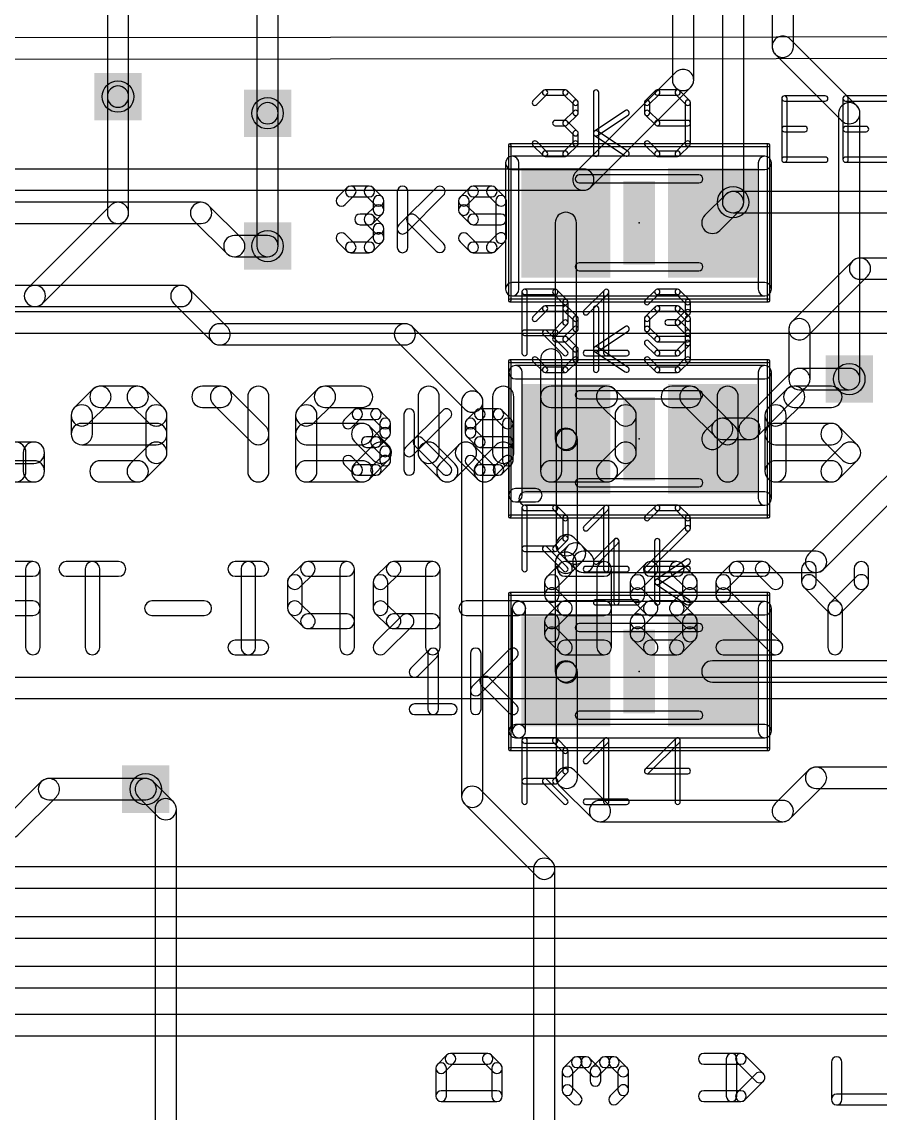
# Model space of a CAD drawing. Extents: x -3 to 127, y -3 to 73.
# Drawn here: x 38.96 to 55.35, y 23.56 to 44.42 of the extents above; entities that cross this region are included whole.
import ezdxf

# ---------------------------------------------------------------- set-up
doc = ezdxf.new("R2010")
doc.units = 0
for name, color, linetype in [('1', 22, 'CONTINUOUS'), ('16', 175, 'CONTINUOUS'), ('18', 82, 'CONTINUOUS'), ('22', 253, 'CONTINUOUS'), ('23', 7, 'CONTINUOUS'), ('25', 253, 'CONTINUOUS'), ('255', 2, 'CONTINUOUS'), ('27', 253, 'CONTINUOUS'), ('29', 253, 'CONTINUOUS'), ('31', 253, 'CONTINUOUS'), ('35', 253, 'CONTINUOUS'), ('39', 22, 'CONTINUOUS'), ('44', 253, 'CONTINUOUS'), ('51', 253, 'CONTINUOUS')]:
    doc.layers.add(name, color=color, linetype=linetype)

# ---------------------------------------------------------------- blocks, each defined once
blk = doc.blocks.new('RECT')
blk.add_solid([(-0.5, -0.5), (0.5, -0.5), (-0.5, 0.5), (0.5, 0.5)])
blk = doc.blocks.new('SQUAREV')
blk.add_solid([(-0.5, -0.5), (0.5, -0.5), (-0.5, 0.5), (0.5, 0.5)])

msp = doc.modelspace()

# ---------------------------------------------------------------- linework, layer by layer
at = {"layer": '1'}
for points in [[(78.8922, 44.143), (36.3363, 44.1112, 1), (36.3366, 43.7048), (78.8925, 43.7366, 1)], [(40.5891, 42.9873), (40.5891, 40.7648, 1), (40.9955, 40.7648), (40.9955, 42.9873, 1)], [(43.853, 40.1298), (43.853, 42.6698, 1), (43.4466, 42.6698), (43.4466, 40.1298, 1)], [(52.3982, 41.1131), (52.004, 40.7188, 1), (52.2913, 40.4315), (52.6856, 40.8257, 1)], [(56.9577, 41.1726), (52.5419, 41.1726, 1), (52.5419, 40.7662), (56.9577, 40.7662, 1)], [(40.6486, 40.9084), (39.0611, 39.3209, 1), (39.3485, 39.0336), (40.936, 40.6211, 1)], [(49.5509, 36.4477), (49.5509, 40.5752, 1), (49.1445, 40.5752), (49.1445, 36.4477, 1)], [(54.8233, 39.8431), (53.6661, 38.6859, 1), (53.9535, 38.3986), (55.1106, 39.5557, 1)], [(56.9577, 39.9026), (54.967, 39.9026, 1), (54.967, 39.4962), (56.9577, 39.4962, 1)], [(39.2048, 39.3805), (28.4098, 39.3805, 1), (28.4098, 38.9741), (39.2048, 38.9741, 1)], [(39.2048, 38.9741), (42.0023, 38.9741, 1), (42.0023, 39.3805), (39.2048, 39.3805, 1)], [(41.8586, 39.0336), (42.5911, 38.3011, 1), (42.8785, 38.5884), (42.146, 39.3209, 1)], [(42.7348, 38.2416), (46.2723, 38.2416, 1), (46.2723, 38.648), (42.7348, 38.648, 1)], [(46.1286, 38.3011), (47.4161, 37.0136, 1), (47.7035, 37.3009), (46.416, 38.5884, 1)], [(53.6066, 38.5423), (53.6066, 37.5898, 1), (54.013, 37.5898), (54.013, 38.5423, 1)], [(53.6661, 37.7334), (52.7136, 36.7809, 1), (53.001, 36.4936), (53.9535, 37.4461, 1)], [(54.7623, 37.793), (53.8098, 37.793, 1), (53.8098, 37.3866), (54.7623, 37.3866, 1)], [(47.3566, 37.1573), (47.3566, 29.6073, 1), (47.763, 29.6073), (47.763, 37.1573, 1)], [(56.814, 37.0713), (53.9836, 34.2409, 1), (54.271, 33.9536), (57.1014, 36.784, 1)], [(52.1936, 36.7809), (52.004, 36.5913, 1), (52.2913, 36.304), (52.481, 36.4936, 1)], [(52.8573, 36.8405), (52.3373, 36.8405, 1), (52.3373, 36.4341), (52.8573, 36.4341, 1)], [(49.5085, 36.5742), (49.4913, 36.5913, 1), (49.204, 36.304), (49.2211, 36.2868, 1)], [(49.568, 34.4148), (49.568, 36.4305, 1), (49.1616, 36.4305), (49.1616, 34.4148, 1)], [(49.6672, 34.3997), (49.5085, 34.5584, 1), (49.2211, 34.2711), (49.3799, 34.1123, 1)], [(49.4913, 33.9364), (49.6672, 34.1123, 1), (49.3799, 34.3997), (49.204, 34.2238, 1)], [(49.826, 34.2409), (49.6672, 34.3997, 1), (49.3799, 34.1123), (49.5386, 33.9536, 1)], [(49.5509, 32.0027), (49.5509, 34.0801, 1), (49.1445, 34.0801), (49.1445, 32.0027, 1)], [(54.1273, 34.3005), (49.6823, 34.3005, 1), (49.6823, 33.8941), (54.1273, 33.8941, 1)], [(49.5085, 32.1292), (49.4913, 32.1463, 1), (49.204, 31.859), (49.2211, 31.8418, 1)], [(49.568, 29.9698), (49.568, 31.9855, 1), (49.1616, 31.9855), (49.1616, 29.9698, 1)], [(52.1477, 31.7995), (56.7184, 31.7995, 1), (56.7184, 32.2059), (52.1477, 32.2059, 1)], [(50.1435, 29.4784), (49.5085, 30.1134, 1), (49.2211, 29.8261), (49.8561, 29.1911, 1)], [(53.9836, 30.1134), (53.3486, 29.4784, 1), (53.636, 29.1911), (54.271, 29.8261, 1)], [(57.6198, 30.173), (54.1273, 30.173, 1), (54.1273, 29.7666), (57.6198, 29.7666, 1)], [(41.8481, 29.5147), (41.4659, 29.8969, 1), (41.1785, 29.6095), (41.5607, 29.2273, 1)], [(47.4161, 29.4636), (48.7911, 28.0886, 1), (49.0785, 28.3759), (47.7035, 29.7509, 1)], [(41.9076, 21.7429), (41.9076, 29.371, 1), (41.5012, 29.371), (41.5012, 21.7429, 1)], [(53.4923, 29.538), (49.9998, 29.538, 1), (49.9998, 29.1316), (53.4923, 29.1316, 1)], [(48.7316, 28.2323), (48.7316, 23.2558, 1), (49.138, 23.2558), (49.138, 28.2323, 1)]]:
    msp.add_lwpolyline(points, format="xyb", close=True, dxfattribs=at)
at = {"layer": '16'}
for points in [[(43.853, 42.6698), (43.853, 48.7023, 1), (43.4466, 48.7023), (43.4466, 42.6698, 1)], [(53.2891, 47.4323), (53.2891, 43.9398, 1), (53.6955, 43.9398), (53.6955, 47.4323, 1)], [(52.7451, 40.9694), (52.7451, 46.7952, 1), (52.3387, 46.7952), (52.3387, 40.9694, 1)], [(51.7905, 43.3048), (51.7905, 45.8448, 1), (51.3841, 45.8448), (51.3841, 43.3048, 1)], [(40.9955, 42.9873), (40.9955, 45.2098, 1), (40.5891, 45.2098), (40.5891, 42.9873, 1)], [(53.3486, 43.7961), (54.6186, 42.5261, 1), (54.906, 42.8134), (53.636, 44.0834, 1)], [(49.826, 41.2561), (51.731, 43.1611, 1), (51.4436, 43.4484), (49.5386, 41.5434, 1)], [(54.5591, 42.6698), (54.5591, 37.5898, 1), (54.9655, 37.5898), (54.9655, 42.6698, 1)], [(36.9823, 41.1966), (49.6823, 41.1966, 1), (49.6823, 41.603), (36.9823, 41.603, 1)], [(36.6648, 40.5616), (42.3798, 40.5616, 1), (42.3798, 40.968), (36.6648, 40.968, 1)], [(42.2361, 40.6211), (42.8711, 39.9861, 1), (43.1585, 40.2734), (42.5235, 40.9084, 1)], [(43.0148, 39.9266), (43.6498, 39.9266, 1), (43.6498, 40.333), (43.0148, 40.333, 1)], [(39.3277, 29.8969), (38.5918, 29.1609, 1), (38.8792, 28.8736), (39.6151, 29.6095, 1)], [(41.3222, 29.9564), (39.4714, 29.9564, 1), (39.4714, 29.55), (41.3222, 29.55, 1)], [(29.6798, 27.8616), (73.1773, 27.8616, 1), (73.1773, 28.268), (29.6798, 28.268, 1)], [(28.0923, 26.9091), (74.7648, 26.9091, 1), (74.7648, 27.3155), (28.0923, 27.3155, 1)], [(28.4098, 25.9566), (76.3523, 25.9566, 1), (76.3523, 26.363), (28.4098, 26.363, 1)], [(36.5192, 25.0409), (72.4758, 25.0409, 1), (72.4758, 25.4473), (36.5192, 25.4473, 1)]]:
    msp.add_lwpolyline(points, format="xyb", close=True, dxfattribs=at)
at = {"layer": '22'}
for points in [[(27.178, 38.4683), (67.7545, 38.4683, 1), (67.7545, 38.8747), (27.178, 38.8747, 1)], [(48.8632, 37.9621), (48.8632, 35.8267, 1), (49.2696, 35.8267), (49.2696, 37.9621, 1)], [(40.3132, 37.394), (39.9573, 37.0381, 1), (40.2447, 36.7507), (40.6006, 37.1066, 1)], [(41.1687, 37.4535), (40.4569, 37.4535, 1), (40.4569, 37.0471), (41.1687, 37.0471, 1)], [(41.6683, 37.0381), (41.3124, 37.394, 1), (41.025, 37.1066), (41.381, 36.7507, 1)], [(42.7618, 37.4535), (42.4059, 37.4535, 1), (42.4059, 37.0471), (42.7618, 37.0471, 1)], [(43.6173, 36.6822), (42.9055, 37.394, 1), (42.6181, 37.1066), (43.3299, 36.3948, 1)], [(43.6768, 35.8267), (43.6768, 37.2503, 1), (43.2704, 37.2503), (43.2704, 35.8267, 1)], [(44.601, 37.394), (44.2451, 37.0381, 1), (44.5325, 36.7507), (44.8884, 37.1066, 1)], [(45.4565, 37.4535), (44.7447, 37.4535, 1), (44.7447, 37.0471), (45.4565, 37.0471, 1)], [(46.9308, 36.1826), (46.9308, 37.2503, 1), (46.5244, 37.2503), (46.5244, 36.1826, 1)], [(47.948, 37.2503), (47.948, 36.1826, 1), (48.3544, 36.1826), (48.3544, 37.2503, 1)], [(50.1341, 37.4535), (49.0664, 37.4535, 1), (49.0664, 37.0471), (50.1341, 37.0471, 1)], [(50.6337, 37.0381), (50.2778, 37.394, 1), (49.9904, 37.1066), (50.3463, 36.7507, 1)], [(51.7272, 37.4535), (51.3713, 37.4535, 1), (51.3713, 37.0471), (51.7272, 37.0471, 1)], [(52.5827, 36.6822), (51.8709, 37.394, 1), (51.5835, 37.1066), (52.2953, 36.3948, 1)], [(52.6422, 35.8267), (52.6422, 37.2503, 1), (52.2358, 37.2503), (52.2358, 35.8267, 1)], [(53.5664, 37.394), (53.2105, 37.0381, 1), (53.4979, 36.7507), (53.8538, 37.1066, 1)], [(54.4219, 37.4535), (53.7101, 37.4535, 1), (53.7101, 37.0471), (54.4219, 37.0471, 1)], [(39.8978, 36.8944), (39.8978, 36.5385, 1), (40.3042, 36.5385), (40.3042, 36.8944, 1)], [(41.7278, 36.1826), (41.7278, 36.8944, 1), (41.3214, 36.8944), (41.3214, 36.1826, 1)], [(44.1856, 36.8944), (44.1856, 35.8267, 1), (44.592, 35.8267), (44.592, 36.8944, 1)], [(50.6932, 36.1826), (50.6932, 36.8944, 1), (50.2868, 36.8944), (50.2868, 36.1826, 1)], [(53.151, 36.8944), (53.151, 35.8267, 1), (53.5574, 35.8267), (53.5574, 36.8944, 1)], [(40.101, 36.3353), (41.5246, 36.3353, 1), (41.5246, 36.7417), (40.101, 36.7417, 1)], [(45.4565, 36.7417), (44.3888, 36.7417, 1), (44.3888, 36.3353), (45.4565, 36.3353, 1)], [(45.9561, 36.3263), (45.6002, 36.6822, 1), (45.3128, 36.3948), (45.6687, 36.0389, 1)], [(54.4219, 36.7417), (53.3542, 36.7417, 1), (53.3542, 36.3353), (54.4219, 36.3353, 1)], [(54.9215, 36.3263), (54.5656, 36.6822, 1), (54.2782, 36.3948), (54.6341, 36.0389, 1)], [(39.1858, 36.3858), (38.8299, 36.3858, 1), (38.8299, 35.9794), (39.1858, 35.9794, 1)], [(38.6267, 36.1826), (38.6267, 35.8267, 1), (39.0331, 35.8267), (39.0331, 36.1826, 1)], [(39.389, 35.8267), (39.389, 36.1826, 1), (38.9826, 36.1826), (38.9826, 35.8267, 1)], [(41.3124, 35.683), (41.6683, 36.0389, 1), (41.381, 36.3263), (41.025, 35.9704, 1)], [(45.6002, 35.683), (45.9561, 36.0389, 1), (45.6687, 36.3263), (45.3128, 35.9704, 1)], [(47.2272, 35.9704), (46.8713, 36.3263, 1), (46.5839, 36.0389), (46.9398, 35.683, 1)], [(47.2957, 36.3263), (46.9398, 35.9704, 1), (47.2272, 35.683), (47.5831, 36.0389, 1)], [(47.939, 35.9704), (47.5831, 36.3263, 1), (47.2957, 36.0389), (47.6516, 35.683, 1)], [(48.0075, 36.3263), (47.6516, 35.9704, 1), (47.939, 35.683), (48.2949, 36.0389, 1)], [(50.2778, 35.683), (50.6337, 36.0389, 1), (50.3463, 36.3263), (49.9904, 35.9704, 1)], [(54.5656, 35.683), (54.9215, 36.0389, 1), (54.6341, 36.3263), (54.2782, 35.9704, 1)], [(38.8299, 35.6235), (39.1858, 35.6235, 1), (39.1858, 36.0299), (38.8299, 36.0299, 1)], [(40.4569, 35.6235), (41.1687, 35.6235, 1), (41.1687, 36.0299), (40.4569, 36.0299, 1)], [(44.3888, 35.6235), (45.4565, 35.6235, 1), (45.4565, 36.0299), (44.3888, 36.0299, 1)], [(49.0664, 35.6235), (50.1341, 35.6235, 1), (50.1341, 36.0299), (49.0664, 36.0299, 1)], [(53.3542, 35.6235), (54.4219, 35.6235, 1), (54.4219, 36.0299), (53.3542, 36.0299, 1)], [(39.1663, 34.1008), (38.1664, 34.1008, 1), (38.1664, 33.8214), (39.1663, 33.8214, 1)], [(39.306, 32.4612), (39.306, 33.9611, 1), (39.0266, 33.9611), (39.0266, 32.4612, 1)], [(40.8035, 34.1008), (39.8035, 34.1008, 1), (39.8035, 33.8214), (40.8035, 33.8214, 1)], [(40.4432, 32.4612), (40.4432, 33.9611, 1), (40.1638, 33.9611), (40.1638, 32.4612, 1)], [(43.5321, 34.1008), (43.0321, 34.1008, 1), (43.0321, 33.8214), (43.5321, 33.8214, 1)], [(43.4218, 32.4612), (43.4218, 33.9611, 1), (43.1424, 33.9611), (43.1424, 32.4612, 1)], [(44.3205, 34.0599), (44.0705, 33.8099, 1), (44.2681, 33.6123), (44.518, 33.8623, 1)], [(45.1692, 34.1008), (44.4193, 34.1008, 1), (44.4193, 33.8214), (45.1692, 33.8214, 1)], [(45.3089, 32.4612), (45.3089, 33.9611, 1), (45.0295, 33.9611), (45.0295, 32.4612, 1)], [(45.9576, 34.0599), (45.7077, 33.8099, 1), (45.9052, 33.6123), (46.1552, 33.8623, 1)], [(46.8064, 34.1008), (46.0564, 34.1008, 1), (46.0564, 33.8214), (46.8064, 33.8214, 1)], [(46.9461, 32.4612), (46.9461, 33.9611, 1), (46.6667, 33.9611), (46.6667, 32.4612, 1)], [(49.232, 34.0599), (48.982, 33.8099, 1), (49.1795, 33.6123), (49.4295, 33.8623, 1)], [(50.0807, 34.1008), (49.3307, 34.1008, 1), (49.3307, 33.8214), (50.0807, 33.8214, 1)], [(50.2204, 32.4612), (50.2204, 33.9611, 1), (49.941, 33.9611), (49.941, 32.4612, 1)], [(50.8691, 34.0599), (50.6191, 33.8099, 1), (50.8167, 33.6123), (51.0667, 33.8623, 1)], [(51.4679, 34.1008), (50.9679, 34.1008, 1), (50.9679, 33.8214), (51.4679, 33.8214, 1)], [(51.8166, 33.8099), (51.5666, 34.0599, 1), (51.3691, 33.8623), (51.619, 33.6123, 1)], [(52.4539, 33.6123), (52.7038, 33.8623, 1), (52.5063, 34.0599), (52.2563, 33.8099, 1)], [(52.605, 33.8214), (53.105, 33.8214, 1), (53.105, 34.1008), (52.605, 34.1008, 1)], [(53.0062, 33.8623), (53.2562, 33.6123, 1), (53.4538, 33.8099), (53.2038, 34.0599, 1)], [(54.1319, 33.7111), (54.1319, 33.9611, 1), (53.8525, 33.9611), (53.8525, 33.7111, 1)], [(54.8524, 33.9611), (54.8524, 33.7111, 1), (55.1318, 33.7111), (55.1318, 33.9611, 1)], [(44.0296, 33.7111), (44.0296, 33.2111, 1), (44.309, 33.2111), (44.309, 33.7111, 1)], [(45.6667, 33.7111), (45.6667, 33.2111, 1), (45.9461, 33.2111), (45.9461, 33.7111, 1)], [(48.9411, 33.7111), (48.9411, 33.4611, 1), (49.2205, 33.4611), (49.2205, 33.7111, 1)], [(50.5782, 33.7111), (50.5782, 33.4611, 1), (50.8576, 33.4611), (50.8576, 33.7111, 1)], [(51.8575, 33.4611), (51.8575, 33.7111, 1), (51.5781, 33.7111), (51.5781, 33.4611, 1)], [(52.4948, 33.4611), (52.4948, 33.7111, 1), (52.2154, 33.7111), (52.2154, 33.4611, 1)], [(54.591, 33.3099), (54.091, 33.8099, 1), (53.8934, 33.6123), (54.3934, 33.1124, 1)], [(54.8934, 33.8099), (54.3934, 33.3099, 1), (54.591, 33.1124), (55.0909, 33.6123, 1)], [(48.982, 33.3623), (49.232, 33.1124, 1), (49.4295, 33.3099), (49.1795, 33.5599, 1)], [(50.6191, 33.3623), (50.8691, 33.1124, 1), (51.0667, 33.3099), (50.8167, 33.5599, 1)], [(51.5666, 33.1124), (51.8166, 33.3623, 1), (51.619, 33.5599), (51.3691, 33.3099, 1)], [(53.4538, 32.56), (52.4539, 33.5599, 1), (52.2563, 33.3623), (53.2562, 32.3624, 1)], [(39.1663, 33.3508), (38.6663, 33.3508, 1), (38.6663, 33.0714), (39.1663, 33.0714, 1)], [(42.4406, 33.3508), (41.4407, 33.3508, 1), (41.4407, 33.0714), (42.4406, 33.0714, 1)], [(44.0705, 33.1124), (44.3205, 32.8624, 1), (44.518, 33.0599), (44.2681, 33.3099, 1)], [(45.7077, 33.1124), (45.9576, 32.8624, 1), (46.1552, 33.0599), (45.9052, 33.3099, 1)], [(48.4435, 33.3508), (47.4436, 33.3508, 1), (47.4436, 33.0714), (48.4435, 33.0714, 1)], [(49.232, 33.3099), (48.982, 33.0599, 1), (49.1795, 32.8624), (49.4295, 33.1124, 1)], [(50.0807, 33.3508), (49.3307, 33.3508, 1), (49.3307, 33.0714), (50.0807, 33.0714, 1)], [(50.8691, 33.3099), (50.6191, 33.0599, 1), (50.8167, 32.8624), (51.0667, 33.1124, 1)], [(51.4679, 33.3508), (50.9679, 33.3508, 1), (50.9679, 33.0714), (51.4679, 33.0714, 1)], [(51.8166, 33.0599), (51.5666, 33.3099, 1), (51.3691, 33.1124), (51.619, 32.8624, 1)], [(54.3525, 33.2111), (54.3525, 32.4612, 1), (54.6319, 32.4612), (54.6319, 33.2111, 1)], [(44.4193, 32.8215), (45.1692, 32.8215, 1), (45.1692, 33.1009), (44.4193, 33.1009, 1)], [(46.2076, 33.0599), (45.7077, 32.56, 1), (45.9052, 32.3624), (46.4052, 32.8624, 1)], [(46.0564, 32.8215), (46.8064, 32.8215, 1), (46.8064, 33.1009), (46.0564, 33.1009, 1)], [(48.9411, 32.9612), (48.9411, 32.7112, 1), (49.2205, 32.7112), (49.2205, 32.9612, 1)], [(50.5782, 32.9612), (50.5782, 32.7112, 1), (50.8576, 32.7112), (50.8576, 32.9612, 1)], [(51.8575, 32.7112), (51.8575, 32.9612, 1), (51.5781, 32.9612), (51.5781, 32.7112, 1)], [(48.982, 32.6124), (49.232, 32.3624, 1), (49.4295, 32.56), (49.1795, 32.81, 1)], [(50.6191, 32.6124), (50.8691, 32.3624, 1), (51.0667, 32.56), (50.8167, 32.81, 1)], [(51.5666, 32.3624), (51.8166, 32.6124, 1), (51.619, 32.81), (51.3691, 32.56, 1)], [(43.5321, 32.6009), (43.0321, 32.6009, 1), (43.0321, 32.3215), (43.5321, 32.3215, 1)], [(49.3307, 32.3215), (50.0807, 32.3215, 1), (50.0807, 32.6009), (49.3307, 32.6009, 1)], [(50.9679, 32.3215), (51.4679, 32.3215, 1), (51.4679, 32.6009), (50.9679, 32.6009, 1)], [(52.3551, 32.3215), (53.355, 32.3215, 1), (53.355, 32.6009), (52.3551, 32.6009, 1)], [(67.7545, 31.8897), (27.178, 31.8897, 1), (27.178, 31.4833), (67.7545, 31.4833, 1)], [(47.0364, 24.3497), (47.2144, 24.5277, 1), (47.0707, 24.6713), (46.8928, 24.4934, 1)], [(47.1425, 24.4979), (47.8544, 24.4979, 1), (47.8544, 24.7011), (47.1425, 24.7011, 1)], [(47.7825, 24.5277), (47.9605, 24.3497, 1), (48.1042, 24.4934), (47.9262, 24.6713, 1)], [(49.4837, 24.6078), (49.3058, 24.4299, 1), (49.4494, 24.2862), (49.6274, 24.4642, 1)], [(49.7335, 24.6376), (49.5556, 24.6376, 1), (49.5556, 24.4344), (49.7335, 24.4344, 1)], [(49.9833, 24.4299), (49.8053, 24.6078, 1), (49.6617, 24.4642), (49.8396, 24.2862, 1)], [(50.0176, 24.6078), (49.8396, 24.4299, 1), (49.9833, 24.2862), (50.1612, 24.4642, 1)], [(50.2674, 24.6376), (50.0894, 24.6376, 1), (50.0894, 24.4344), (50.2674, 24.4344, 1)], [(50.5172, 24.4299), (50.3392, 24.6078, 1), (50.1955, 24.4642), (50.3735, 24.2862, 1)], [(52.6929, 24.7011), (51.9811, 24.7011, 1), (51.9811, 24.4979), (52.6929, 24.4979, 1)], [(52.6166, 23.8877), (52.6166, 24.5995, 1), (52.4134, 24.5995), (52.4134, 23.8877, 1)], [(53.1207, 24.3154), (52.7647, 24.6713, 1), (52.6211, 24.5277), (52.977, 24.1718, 1)], [(54.6227, 23.8242), (54.6227, 24.536, 1), (54.4195, 24.536), (54.4195, 23.8242, 1)], [(47.0662, 23.8877), (47.0662, 24.4216, 1), (46.863, 24.4216), (46.863, 23.8877, 1)], [(47.9307, 24.4216), (47.9307, 23.8877, 1), (48.1339, 23.8877), (48.1339, 24.4216, 1)], [(49.276, 24.3581), (49.276, 24.0021, 1), (49.4792, 24.0021), (49.4792, 24.3581, 1)], [(49.8099, 24.3581), (49.8099, 24.1801, 1), (50.0131, 24.1801), (50.0131, 24.3581, 1)], [(50.5469, 24.0021), (50.5469, 24.3581, 1), (50.3437, 24.3581), (50.3437, 24.0021, 1)], [(52.7647, 23.8159), (53.1207, 24.1718, 1), (52.977, 24.3154), (52.6211, 23.9595, 1)], [(48.0323, 23.9893), (46.9646, 23.9893, 1), (46.9646, 23.7861), (48.0323, 23.7861, 1)], [(49.3058, 23.9303), (49.4837, 23.7524, 1), (49.6274, 23.896), (49.4494, 24.074, 1)], [(50.3392, 23.7524), (50.5172, 23.9303, 1), (50.3735, 24.074), (50.1955, 23.896, 1)], [(51.9811, 23.7861), (52.6929, 23.7861, 1), (52.6929, 23.9893), (51.9811, 23.9893, 1)], [(55.5888, 23.9258), (54.5211, 23.9258, 1), (54.5211, 23.7226), (55.5888, 23.7226, 1)]]:
    msp.add_lwpolyline(points, format="xyb", close=True, dxfattribs=at)
at = {"layer": '23'}
for p in [(50.7477, 40.5752), (50.7477, 36.4477), (50.7477, 32.0027)]:
    msp.add_point(p, dxfattribs=at)
at = {"layer": '25'}
for points in [[(48.6111, 38.086), (48.6111, 39.2554, 1), (48.5095, 39.2554), (48.5095, 38.086, 1)], [(48.5603, 39.2046), (49.145, 39.2046, 1), (49.145, 39.3062), (48.5603, 39.3062, 1)], [(49.109, 39.2194), (49.3039, 39.0245, 1), (49.3758, 39.0964), (49.1809, 39.2913, 1)], [(49.7656, 38.8296), (50.1554, 39.2194, 1), (50.0835, 39.2913), (49.6937, 38.9015, 1)], [(50.0687, 39.2554), (50.0687, 38.086, 1), (50.1703, 38.086), (50.1703, 39.2554, 1)], [(50.935, 39.0245), (51.1299, 39.2194, 1), (51.058, 39.2913), (50.8631, 39.0964, 1)], [(51.094, 39.2046), (51.4838, 39.2046, 1), (51.4838, 39.3062), (51.094, 39.3062, 1)], [(51.4478, 39.2194), (51.6427, 39.0245, 1), (51.7146, 39.0964), (51.5197, 39.2913, 1)], [(49.2891, 39.0605), (49.2891, 38.6707, 1), (49.3907, 38.6707), (49.3907, 39.0605, 1)], [(51.6279, 39.0605), (51.6279, 38.8656, 1), (51.7295, 38.8656), (51.7295, 39.0605, 1)], [(51.6427, 38.9015), (51.4478, 38.7066, 1), (51.5197, 38.6347), (51.7146, 38.8296, 1)], [(49.3039, 38.7066), (49.109, 38.5117, 1), (49.1809, 38.4398), (49.3758, 38.6347, 1)], [(51.4838, 38.7215), (51.2889, 38.7215, 1), (51.2889, 38.6199), (51.4838, 38.6199, 1)], [(51.4478, 38.6347), (51.6427, 38.4398, 1), (51.7146, 38.5117), (51.5197, 38.7066, 1)], [(49.145, 38.5266), (48.5603, 38.5266, 1), (48.5603, 38.425), (49.145, 38.425, 1)], [(48.9141, 38.4398), (49.3039, 38.05, 1), (49.3758, 38.1219), (48.986, 38.5117, 1)], [(51.6279, 38.4758), (51.6279, 38.2809, 1), (51.7295, 38.2809), (51.7295, 38.4758, 1)], [(51.1299, 38.1219), (50.935, 38.3168, 1), (50.8631, 38.2449), (51.058, 38.05, 1)], [(51.6427, 38.3168), (51.4478, 38.1219, 1), (51.5197, 38.05), (51.7146, 38.2449, 1)], [(49.7297, 38.0352), (50.5093, 38.0352, 1), (50.5093, 38.1368), (49.7297, 38.1368, 1)], [(51.4838, 38.1368), (51.094, 38.1368, 1), (51.094, 38.0352), (51.4838, 38.0352, 1)], [(48.6111, 33.9585), (48.6111, 35.1279, 1), (48.5095, 35.1279), (48.5095, 33.9585, 1)], [(48.5603, 35.0771), (49.145, 35.0771, 1), (49.145, 35.1787), (48.5603, 35.1787, 1)], [(49.109, 35.0919), (49.3039, 34.897, 1), (49.3758, 34.9689), (49.1809, 35.1638, 1)], [(49.7656, 34.7021), (50.1554, 35.0919, 1), (50.0835, 35.1638), (49.6937, 34.774, 1)], [(50.0687, 35.1279), (50.0687, 33.9585, 1), (50.1703, 33.9585), (50.1703, 35.1279, 1)], [(51.058, 35.1638), (50.8631, 34.9689, 1), (50.935, 34.897), (51.1299, 35.0919, 1)], [(51.4838, 35.1787), (51.094, 35.1787, 1), (51.094, 35.0771), (51.4838, 35.0771, 1)], [(51.7146, 34.9689), (51.5197, 35.1638, 1), (51.4478, 35.0919), (51.6427, 34.897, 1)], [(49.2891, 34.933), (49.2891, 34.5432, 1), (49.3907, 34.5432), (49.3907, 34.933, 1)], [(51.7295, 34.7381), (51.7295, 34.933, 1), (51.6279, 34.933), (51.6279, 34.7381, 1)], [(50.935, 33.9225), (51.7146, 34.7021, 1), (51.6427, 34.774), (50.8631, 33.9944, 1)], [(49.3039, 34.5791), (49.109, 34.3842, 1), (49.1809, 34.3123), (49.3758, 34.5072, 1)], [(49.145, 34.3991), (48.5603, 34.3991, 1), (48.5603, 34.2975), (49.145, 34.2975, 1)], [(48.9141, 34.3123), (49.3039, 33.9225, 1), (49.3758, 33.9944), (48.986, 34.3842, 1)], [(49.7297, 33.9077), (50.5093, 33.9077, 1), (50.5093, 34.0093), (49.7297, 34.0093, 1)], [(51.6787, 34.0093), (50.8991, 34.0093, 1), (50.8991, 33.9077), (51.6787, 33.9077, 1)], [(48.6111, 29.5135), (48.6111, 30.6829, 1), (48.5095, 30.6829), (48.5095, 29.5135, 1)], [(48.5603, 30.6321), (49.145, 30.6321, 1), (49.145, 30.7337), (48.5603, 30.7337, 1)], [(49.109, 30.6469), (49.3039, 30.452, 1), (49.3758, 30.5239), (49.1809, 30.7188, 1)], [(49.7656, 30.2571), (50.1554, 30.6469, 1), (50.0835, 30.7188), (49.6937, 30.329, 1)], [(50.0687, 30.6829), (50.0687, 29.5135, 1), (50.1703, 29.5135), (50.1703, 30.6829, 1)], [(51.4478, 30.7188), (50.8631, 30.1341, 1), (50.935, 30.0622), (51.5197, 30.6469, 1)], [(51.5346, 29.5135), (51.5346, 30.6829, 1), (51.433, 30.6829), (51.433, 29.5135, 1)], [(49.2891, 30.488), (49.2891, 30.0982, 1), (49.3907, 30.0982), (49.3907, 30.488, 1)], [(49.3039, 30.1341), (49.109, 29.9392, 1), (49.1809, 29.8673), (49.3758, 30.0622, 1)], [(50.8991, 30.0474), (51.6787, 30.0474, 1), (51.6787, 30.149), (50.8991, 30.149, 1)], [(49.145, 29.9541), (48.5603, 29.9541, 1), (48.5603, 29.8525), (49.145, 29.8525, 1)], [(48.9141, 29.8673), (49.3039, 29.4775, 1), (49.3758, 29.5494), (48.986, 29.9392, 1)], [(49.7297, 29.4627), (50.5093, 29.4627, 1), (50.5093, 29.5643), (49.7297, 29.5643, 1)]]:
    msp.add_lwpolyline(points, format="xyb", close=True, dxfattribs=at)
at = {"layer": '255'}
for points in [[(48.3235, 41.5925), (53.1495, 41.5925, 1), (53.1495, 41.8465), (48.3235, 41.8465, 1)], [(48.1965, 41.7195), (48.1965, 39.3065, 1), (48.4505, 39.3065), (48.4505, 41.7195, 1)], [(53.0225, 41.7195), (53.0225, 39.3065, 1), (53.2765, 39.3065), (53.2765, 41.7195, 1)], [(45.1314, 40.9245), (45.3094, 41.1025, 1), (45.1657, 41.2462), (44.9878, 41.0682, 1)], [(45.2375, 41.0727), (45.5935, 41.0727, 1), (45.5935, 41.2759), (45.2375, 41.2759, 1)], [(45.5216, 41.1025), (45.6996, 40.9245, 1), (45.8432, 41.0682), (45.6653, 41.2462, 1)], [(45.6698, 40.9964), (45.6698, 40.8184, 1), (45.873, 40.8184), (45.873, 40.9964, 1)], [(46.1274, 41.1743), (46.1274, 40.1066, 1), (46.3306, 40.1066), (46.3306, 41.1743, 1)], [(46.3008, 40.3907), (47.0126, 41.1025, 1), (46.869, 41.2462), (46.1572, 40.5343, 1)], [(47.5045, 41.2462), (47.3266, 41.0682, 1), (47.4702, 40.9245), (47.6482, 41.1025, 1)], [(47.2968, 40.9964), (47.2968, 40.8184, 1), (47.5, 40.8184), (47.5, 40.9964, 1)], [(47.9323, 41.2759), (47.5763, 41.2759, 1), (47.5763, 41.0727), (47.9323, 41.0727, 1)], [(48.182, 41.0682), (48.0041, 41.2462, 1), (47.8604, 41.1025), (48.0384, 40.9245, 1)], [(48.2118, 40.2846), (48.2118, 40.9964, 1), (48.0086, 40.9964), (48.0086, 40.2846, 1)], [(45.6996, 40.8902), (45.5216, 40.7123, 1), (45.6653, 40.5686), (45.8432, 40.7466, 1)], [(47.3266, 40.7466), (47.5045, 40.5686, 1), (47.6482, 40.7123), (47.4702, 40.8902, 1)], [(45.5935, 40.7421), (45.4155, 40.7421, 1), (45.4155, 40.5389), (45.5935, 40.5389, 1)], [(45.5216, 40.5686), (45.6996, 40.3907, 1), (45.8432, 40.5343), (45.6653, 40.7123, 1)], [(46.3351, 40.5686), (46.869, 40.0348, 1), (47.0126, 40.1784), (46.4788, 40.7123, 1)], [(47.5763, 40.5389), (48.1102, 40.5389, 1), (48.1102, 40.7421), (47.5763, 40.7421, 1)], [(45.6698, 40.4625), (45.6698, 40.2846, 1), (45.873, 40.2846), (45.873, 40.4625, 1)], [(45.3094, 40.1784), (45.1314, 40.3564, 1), (44.9878, 40.2127), (45.1657, 40.0348, 1)], [(45.6996, 40.3564), (45.5216, 40.1784, 1), (45.6653, 40.0348), (45.8432, 40.2127, 1)], [(47.3266, 40.2127), (47.5045, 40.0348, 1), (47.6482, 40.1784), (47.4702, 40.3564, 1)], [(48.0041, 40.0348), (48.182, 40.2127, 1), (48.0384, 40.3564), (47.8604, 40.1784, 1)], [(45.5935, 40.2082), (45.2375, 40.2082, 1), (45.2375, 40.005), (45.5935, 40.005, 1)], [(47.5763, 40.005), (47.9323, 40.005, 1), (47.9323, 40.2082), (47.5763, 40.2082, 1)], [(53.1495, 39.4335), (48.3235, 39.4335, 1), (48.3235, 39.1795), (53.1495, 39.1795, 1)], [(53.1495, 37.846), (48.387, 37.846, 1), (48.387, 37.592), (53.1495, 37.592, 1)], [(48.26, 37.719), (48.26, 35.3695, 1), (48.514, 35.3695), (48.514, 37.719, 1)], [(53.2765, 35.306), (53.2765, 37.719, 1), (53.0225, 37.719), (53.0225, 35.306, 1)], [(45.2584, 36.67), (45.4364, 36.848, 1), (45.2927, 36.9917), (45.1148, 36.8137, 1)], [(45.3646, 36.8182), (45.7205, 36.8182, 1), (45.7205, 37.0214), (45.3646, 37.0214, 1)], [(45.6486, 36.848), (45.8266, 36.67, 1), (45.9702, 36.8137), (45.7923, 36.9917, 1)], [(46.2544, 36.9198), (46.2544, 35.8521, 1), (46.4576, 35.8521), (46.4576, 36.9198, 1)], [(46.4278, 36.1362), (47.1396, 36.848, 1), (46.996, 36.9917), (46.2842, 36.2798, 1)], [(47.6315, 36.9917), (47.4536, 36.8137, 1), (47.5972, 36.67), (47.7752, 36.848, 1)], [(48.0593, 37.0214), (47.7033, 37.0214, 1), (47.7033, 36.8182), (48.0593, 36.8182, 1)], [(48.309, 36.8137), (48.1311, 36.9917, 1), (47.9874, 36.848), (48.1654, 36.67, 1)], [(45.7968, 36.7419), (45.7968, 36.5639, 1), (46, 36.5639), (46, 36.7419, 1)], [(47.4238, 36.7419), (47.4238, 36.5639, 1), (47.627, 36.5639), (47.627, 36.7419, 1)], [(48.3388, 36.0301), (48.3388, 36.7419, 1), (48.1356, 36.7419), (48.1356, 36.0301, 1)], [(45.8266, 36.6357), (45.6486, 36.4578, 1), (45.7923, 36.3141), (45.9702, 36.4921, 1)], [(47.4536, 36.4921), (47.6315, 36.3141, 1), (47.7752, 36.4578), (47.5972, 36.6357, 1)], [(45.7205, 36.4876), (45.5425, 36.4876, 1), (45.5425, 36.2844), (45.7205, 36.2844, 1)], [(45.6486, 36.3141), (45.8266, 36.1362, 1), (45.9702, 36.2798), (45.7923, 36.4578, 1)], [(45.7968, 36.208), (45.7968, 36.0301, 1), (46, 36.0301), (46, 36.208, 1)], [(46.4621, 36.3141), (46.996, 35.7803, 1), (47.1396, 35.9239), (46.6058, 36.4578, 1)], [(47.7033, 36.2844), (48.2372, 36.2844, 1), (48.2372, 36.4876), (47.7033, 36.4876, 1)], [(45.4364, 35.9239), (45.2584, 36.1019, 1), (45.1148, 35.9582), (45.2927, 35.7803, 1)], [(45.8266, 36.1019), (45.6486, 35.9239, 1), (45.7923, 35.7803), (45.9702, 35.9582, 1)], [(47.4536, 35.9582), (47.6315, 35.7803, 1), (47.7752, 35.9239), (47.5972, 36.1019, 1)], [(48.1311, 35.7803), (48.309, 35.9582, 1), (48.1654, 36.1019), (47.9874, 35.9239, 1)], [(45.7205, 35.9537), (45.3646, 35.9537, 1), (45.3646, 35.7505), (45.7205, 35.7505, 1)], [(47.7033, 35.7505), (48.0593, 35.7505, 1), (48.0593, 35.9537), (47.7033, 35.9537, 1)], [(48.387, 35.2425), (48.768, 35.2425, 1), (48.768, 35.4965), (48.387, 35.4965, 1)], [(48.5775, 35.179), (53.1495, 35.179, 1), (53.1495, 35.433), (48.5775, 35.433, 1)], [(53.1495, 33.3375), (48.4505, 33.3375, 1), (48.4505, 33.0835), (53.1495, 33.0835, 1)], [(48.3235, 33.2105), (48.3235, 30.861, 1), (48.5775, 30.861), (48.5775, 33.2105, 1)], [(53.2765, 30.861), (53.2765, 33.2105, 1), (53.0225, 33.2105), (53.0225, 30.861, 1)], [(46.5284, 31.9201), (46.8843, 32.276, 1), (46.7407, 32.4197), (46.3848, 32.0637, 1)], [(46.7109, 32.3478), (46.7109, 31.2801, 1), (46.9141, 31.2801), (46.9141, 32.3478, 1)], [(47.5244, 32.3478), (47.5244, 31.2801, 1), (47.7276, 31.2801), (47.7276, 32.3478, 1)], [(47.6978, 31.5642), (48.4096, 32.276, 1), (48.266, 32.4197), (47.5542, 31.7078, 1)], [(47.7321, 31.7421), (48.266, 31.2083, 1), (48.4096, 31.3519), (47.8758, 31.8858, 1)], [(46.4566, 31.1785), (47.1684, 31.1785, 1), (47.1684, 31.3817), (46.4566, 31.3817, 1)], [(48.387, 30.734), (48.4505, 30.734, 1), (48.4505, 30.988), (48.387, 30.988, 1)], [(48.4505, 30.734), (53.1495, 30.734, 1), (53.1495, 30.988), (48.4505, 30.988, 1)]]:
    msp.add_lwpolyline(points, format="xyb", close=True, dxfattribs=at)
at = {"layer": '27'}
for points in [[(48.7911, 42.8345), (48.986, 43.0294, 1), (48.9141, 43.1013), (48.7192, 42.9064, 1)], [(48.9501, 43.0146), (49.3399, 43.0146, 1), (49.3399, 43.1162), (48.9501, 43.1162, 1)], [(49.3039, 43.0294), (49.4988, 42.8345, 1), (49.5707, 42.9064), (49.3758, 43.1013, 1)], [(49.9754, 41.896), (49.9754, 43.0654, 1), (49.8738, 43.0654), (49.8738, 41.896, 1)], [(51.058, 43.1013), (50.8631, 42.9064, 1), (50.935, 42.8345), (51.1299, 43.0294, 1)], [(51.4838, 43.1162), (51.094, 43.1162, 1), (51.094, 43.0146), (51.4838, 43.0146, 1)], [(51.7146, 42.9064), (51.5197, 43.1013, 1), (51.4478, 43.0294), (51.6427, 42.8345, 1)], [(54.3029, 43.0024), (53.5233, 43.0024, 1), (53.5233, 42.9008), (54.3029, 42.9008, 1)], [(53.4725, 42.9516), (53.4725, 41.7822, 1), (53.5741, 41.7822), (53.5741, 42.9516, 1)], [(55.4723, 43.0024), (54.6927, 43.0024, 1), (54.6927, 42.9008), (55.4723, 42.9008, 1)], [(54.6419, 42.9516), (54.6419, 41.7822, 1), (54.7435, 41.7822), (54.7435, 42.9516, 1)], [(49.484, 42.8705), (49.484, 42.6756, 1), (49.5856, 42.6756), (49.5856, 42.8705, 1)], [(50.8483, 42.8705), (50.8483, 42.6756, 1), (50.9499, 42.6756), (50.9499, 42.8705, 1)], [(51.7295, 42.0909), (51.7295, 42.8705, 1), (51.6279, 42.8705), (51.6279, 42.0909, 1)], [(49.4988, 42.7115), (49.3039, 42.5166, 1), (49.3758, 42.4447), (49.5707, 42.6396, 1)], [(49.9527, 42.2435), (50.5374, 42.6333, 1), (50.4811, 42.7178), (49.8964, 42.328, 1)], [(50.8631, 42.6396), (51.058, 42.4447, 1), (51.1299, 42.5166), (50.935, 42.7115, 1)], [(49.3399, 42.5315), (49.145, 42.5315, 1), (49.145, 42.4299), (49.3399, 42.4299, 1)], [(49.3039, 42.4447), (49.4988, 42.2498, 1), (49.5707, 42.3217), (49.3758, 42.5166, 1)], [(49.484, 42.2858), (49.484, 42.0909, 1), (49.5856, 42.0909), (49.5856, 42.2858, 1)], [(50.5374, 41.9382), (49.9527, 42.328, 1), (49.8964, 42.2435), (50.4811, 41.8537, 1)], [(51.094, 42.4299), (51.6787, 42.4299, 1), (51.6787, 42.5315), (51.094, 42.5315, 1)], [(53.5233, 42.3161), (53.9131, 42.3161, 1), (53.9131, 42.4177), (53.5233, 42.4177, 1)], [(54.6927, 42.3161), (55.0825, 42.3161, 1), (55.0825, 42.4177), (54.6927, 42.4177, 1)], [(48.986, 41.9319), (48.7911, 42.1268, 1), (48.7192, 42.0549), (48.9141, 41.86, 1)], [(49.4988, 42.1268), (49.3039, 41.9319, 1), (49.3758, 41.86), (49.5707, 42.0549, 1)], [(50.8631, 42.0549), (51.058, 41.86, 1), (51.1299, 41.9319), (50.935, 42.1268, 1)], [(51.5197, 41.86), (51.7146, 42.0549, 1), (51.6427, 42.1268), (51.4478, 41.9319, 1)], [(49.3399, 41.9468), (48.9501, 41.9468, 1), (48.9501, 41.8452), (49.3399, 41.8452, 1)], [(51.094, 41.8452), (51.4838, 41.8452, 1), (51.4838, 41.9468), (51.094, 41.9468, 1)], [(53.5233, 41.7314), (54.3029, 41.7314, 1), (54.3029, 41.833), (53.5233, 41.833, 1)], [(54.6927, 41.7314), (55.4723, 41.7314, 1), (55.4723, 41.833), (54.6927, 41.833, 1)], [(48.7911, 38.707), (48.986, 38.9019, 1), (48.9141, 38.9738), (48.7192, 38.7789, 1)], [(48.9501, 38.8871), (49.3399, 38.8871, 1), (49.3399, 38.9887), (48.9501, 38.9887, 1)], [(49.3039, 38.9019), (49.4988, 38.707, 1), (49.5707, 38.7789), (49.3758, 38.9738, 1)], [(49.484, 38.743), (49.484, 38.5481, 1), (49.5856, 38.5481), (49.5856, 38.743, 1)], [(49.9754, 37.7685), (49.9754, 38.9379, 1), (49.8738, 38.9379), (49.8738, 37.7685, 1)], [(51.058, 38.9738), (50.8631, 38.7789, 1), (50.935, 38.707), (51.1299, 38.9019, 1)], [(50.8483, 38.743), (50.8483, 38.5481, 1), (50.9499, 38.5481), (50.9499, 38.743, 1)], [(51.4838, 38.9887), (51.094, 38.9887, 1), (51.094, 38.8871), (51.4838, 38.8871, 1)], [(51.7146, 38.7789), (51.5197, 38.9738, 1), (51.4478, 38.9019), (51.6427, 38.707, 1)], [(51.7295, 37.9634), (51.7295, 38.743, 1), (51.6279, 38.743), (51.6279, 37.9634, 1)], [(49.4988, 38.584), (49.3039, 38.3891, 1), (49.3758, 38.3172), (49.5707, 38.5121, 1)], [(49.9527, 38.116), (50.5374, 38.5058, 1), (50.4811, 38.5903), (49.8964, 38.2005, 1)], [(50.8631, 38.5121), (51.058, 38.3172, 1), (51.1299, 38.3891), (50.935, 38.584, 1)], [(49.3399, 38.404), (49.145, 38.404, 1), (49.145, 38.3024), (49.3399, 38.3024, 1)], [(49.3039, 38.3172), (49.4988, 38.1223, 1), (49.5707, 38.1942), (49.3758, 38.3891, 1)], [(51.094, 38.3024), (51.6787, 38.3024, 1), (51.6787, 38.404), (51.094, 38.404, 1)], [(49.484, 38.1583), (49.484, 37.9634, 1), (49.5856, 37.9634), (49.5856, 38.1583, 1)], [(50.5374, 37.8107), (49.9527, 38.2005, 1), (49.8964, 38.116), (50.4811, 37.7262, 1)], [(48.986, 37.8044), (48.7911, 37.9993, 1), (48.7192, 37.9274), (48.9141, 37.7325, 1)], [(49.4988, 37.9993), (49.3039, 37.8044, 1), (49.3758, 37.7325), (49.5707, 37.9274, 1)], [(50.8631, 37.9274), (51.058, 37.7325, 1), (51.1299, 37.8044), (50.935, 37.9993, 1)], [(51.5197, 37.7325), (51.7146, 37.9274, 1), (51.6427, 37.9993), (51.4478, 37.8044, 1)], [(49.3399, 37.8193), (48.9501, 37.8193, 1), (48.9501, 37.7177), (49.3399, 37.7177, 1)], [(51.094, 37.7177), (51.4838, 37.7177, 1), (51.4838, 37.8193), (51.094, 37.8193, 1)], [(49.9605, 34.0671), (50.3503, 34.4569, 1), (50.2784, 34.5288), (49.8886, 34.139, 1)], [(50.2636, 34.4929), (50.2636, 33.3235, 1), (50.3652, 33.3235), (50.3652, 34.4929, 1)], [(51.1448, 33.3235), (51.1448, 34.4929, 1), (51.0432, 34.4929), (51.0432, 33.3235, 1)], [(51.1221, 33.671), (51.7068, 34.0608, 1), (51.6505, 34.1453), (51.0658, 33.7555, 1)], [(51.7068, 33.3657), (51.1221, 33.7555, 1), (51.0658, 33.671), (51.6505, 33.2812, 1)], [(49.9246, 33.2727), (50.7042, 33.2727, 1), (50.7042, 33.3743), (49.9246, 33.3743, 1)]]:
    msp.add_lwpolyline(points, format="xyb", close=True, dxfattribs=at)
at = {"layer": '39'}
for points in [[(48.2747, 42.0328), (53.2207, 42.0328, 1), (53.2207, 42.0836), (48.2747, 42.0836, 1)], [(48.3001, 39.0922), (48.3001, 42.0582, 1), (48.2493, 42.0582), (48.2493, 39.0922, 1)], [(53.1953, 42.0582), (53.1953, 39.0922, 1), (53.2461, 39.0922), (53.2461, 42.0582, 1)], [(53.2207, 39.1176), (48.2747, 39.1176, 1), (48.2747, 39.0668), (53.2207, 39.0668, 1)], [(48.2747, 37.9053), (53.2207, 37.9053, 1), (53.2207, 37.9561), (48.2747, 37.9561, 1)], [(48.3001, 34.9647), (48.3001, 37.9307, 1), (48.2493, 37.9307), (48.2493, 34.9647, 1)], [(53.1953, 37.9307), (53.1953, 34.9647, 1), (53.2461, 34.9647), (53.2461, 37.9307, 1)], [(53.2207, 34.9901), (48.2747, 34.9901, 1), (48.2747, 34.9393), (53.2207, 34.9393, 1)], [(48.2747, 33.4603), (53.2207, 33.4603, 1), (53.2207, 33.5111), (48.2747, 33.5111, 1)], [(48.3001, 30.5197), (48.3001, 33.4857, 1), (48.2493, 33.4857), (48.2493, 30.5197, 1)], [(53.1953, 33.4857), (53.1953, 30.5197, 1), (53.2461, 30.5197), (53.2461, 33.4857, 1)], [(53.2207, 30.5451), (48.2747, 30.5451, 1), (48.2747, 30.4943), (53.2207, 30.4943, 1)]]:
    msp.add_lwpolyline(points, format="xyb", close=True, dxfattribs=at)
at = {"layer": '44'}
for centre in [(40.7923, 42.9873), (43.6498, 42.6698), (52.5419, 40.9694), (43.6498, 40.1298), (54.7623, 37.5898), (41.3222, 29.7532)]:
    msp.add_circle(centre, 0.3, dxfattribs=at)
at = {"layer": '51'}
for points in [[(49.6047, 41.3372), (51.8907, 41.3372, 1), (51.8907, 41.4896), (49.6047, 41.4896, 1)], [(49.6047, 39.6608), (51.8907, 39.6608, 1), (51.8907, 39.8132), (49.6047, 39.8132, 1)], [(49.6047, 37.2097), (51.8907, 37.2097, 1), (51.8907, 37.3621), (49.6047, 37.3621, 1)], [(49.6047, 35.5333), (51.8907, 35.5333, 1), (51.8907, 35.6857), (49.6047, 35.6857, 1)], [(49.6047, 32.7647), (51.8907, 32.7647, 1), (51.8907, 32.9171), (49.6047, 32.9171, 1)], [(49.6047, 31.0883), (51.8907, 31.0883, 1), (51.8907, 31.2407), (49.6047, 31.2407, 1)]]:
    msp.add_lwpolyline(points, format="xyb", close=True, dxfattribs=at)

# ---------------------------------------------------------------- block references
at = {"layer": '1', "xscale": 1.6, "yscale": 2, "rotation": 180}
for p in [(49.3477, 40.5752), (52.1477, 40.5752), (49.3477, 36.4477), (52.1477, 36.4477), (49.3477, 32.0027), (52.1477, 32.0027)]:
    msp.add_blockref('RECT', p, dxfattribs=at)
at = {"layer": '18', "xscale": 0.9048, "yscale": 0.9048}
for p in [(40.7923, 42.9873), (40.7923, 42.9873), (43.6498, 42.6698), (43.6498, 42.6698), (52.5419, 40.9694), (52.5419, 40.9694), (43.6498, 40.1298), (43.6498, 40.1298), (54.7623, 37.5898), (54.7623, 37.5898), (41.3222, 29.7532), (41.3222, 29.7532)]:
    msp.add_blockref('SQUAREV', p, dxfattribs=at)
at = {"layer": '29', "xscale": 1.7016, "yscale": 2.1016, "rotation": 180}
for p in [(49.3477, 40.5752), (52.1477, 40.5752), (49.3477, 36.4477), (52.1477, 36.4477), (49.3477, 32.0027), (52.1477, 32.0027)]:
    msp.add_blockref('RECT', p, dxfattribs=at)
at = {"layer": '31', "xscale": 1.6, "yscale": 2, "rotation": 180}
for p in [(49.3477, 40.5752), (52.1477, 40.5752), (49.3477, 36.4477), (52.1477, 36.4477), (49.3477, 32.0027), (52.1477, 32.0027)]:
    msp.add_blockref('RECT', p, dxfattribs=at)
at = {"layer": '35', "xscale": 0.6, "yscale": 1.6002, "rotation": 180}
for p in [(50.7477, 40.5752), (50.7477, 36.4477), (50.7477, 32.0027)]:
    msp.add_blockref('RECT', p, dxfattribs=at)
at = {"layer": '51', "xscale": 0.5842, "yscale": 1.8288, "rotation": 180}
for p in [(49.338, 40.5752), (52.1574, 40.5752), (49.338, 36.4477), (52.1574, 36.4477), (49.338, 32.0027), (52.1574, 32.0027)]:
    msp.add_blockref('RECT', p, dxfattribs=at)

doc.saveas('drawing.dxf')
